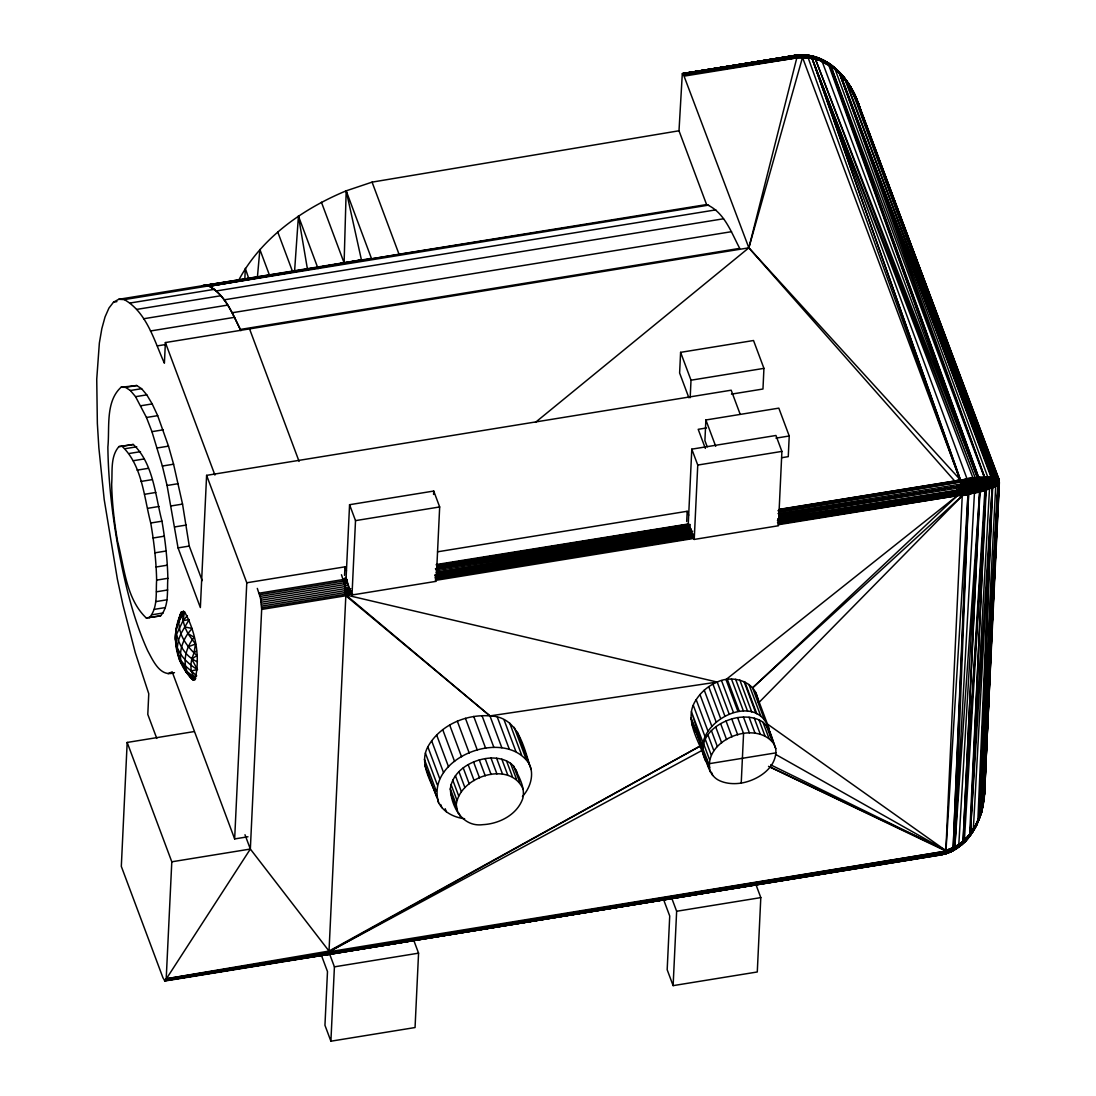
<?xml version="1.0" encoding="UTF-8"?>
<svg xmlns="http://www.w3.org/2000/svg" width="1096" height="1096" viewBox="0 0 1096 1096"><rect width="100%" height="100%" fill="white"/><g stroke="black" fill="none" stroke-linecap="round" stroke-linejoin="round"><path stroke-width="1.5" d="M326.964 953.972L327.882 954.575L945.711 853.62L962.631 487.323L807.19 55.143L794.559 55.499L682.301 73.761L678.999 130.78L706.578 204.555C724.333 212.035 731.306 232.53 739.704 248.367L240.394 329.43C232.393 313.771 225.379 295.235 209.254 286.193L202.596 285.714L708.578 205.13L209.254 286.193L361.42 259.889L346.185 190.827L372.078 182.128L678.999 130.78M194.019 731.594L127.177 742.444L121.314 866.388L162.962 977.783L164.962 980.975L939.793 855.086C952.52 852.976 964.247 844.591 970.344 833.234L989.852 482.637L839.646 73.583C831.289 64.637 820.315 56.608 807.944 55.663M708.413 765.118C679.863 726.689 762.679 682.452 770.132 735.073M149.357 617.678C158.153 607.664 155.701 592.498 156.632 580.127C156.235 560.96 153.988 541.89 150.741 523.011C143.973 497.242 142.302 465.485 122.053 446.291L118.943 446.579C110.148 456.594 112.6 471.746 111.669 484.117C112.066 503.283 114.299 522.367 117.56 541.246C124.328 567.002 125.985 598.772 146.248 617.952L160.578 615.856C169.373 605.841 166.921 590.676 167.852 578.304C167.455 559.138 165.208 540.068 161.961 521.189C155.194 495.419 153.522 463.663 133.274 444.469L118.943 446.579M164.962 980.975L250.34 849.044L261.67 609.417L260.533 598.279L257.3 588.401M984.701 784.215C985.879 811.876 973.632 844.537 945.3 853.907L327.882 954.575L329.019 951.068L345.829 595.758L344.678 584.62L341.459 574.742M777.955 510.695L955.233 481.596L972.878 477.705L996.62 477.171L998.292 478.39L999.1 483.815C986.469 488.885 971.248 491.46 957.356 493.995L957.383 495.639L752.568 687.836L764.46 719.661M949.615 850.948L950.944 851.702L961.411 845.016L973.686 830.384L979.317 818.575L984.14 798.395L999.36 482.624L998.675 478.637L855.373 95.9C846.948 78.104 832.042 60.061 812.122 56.787M335.965 264.657L344.103 262.876L346.185 190.827C302.962 208.815 261.684 237.585 239.051 279.549M522.436 796.545C530.149 787.983 534.464 775.036 529.354 764.09C522.97 743.239 516.353 716.578 489.953 715.907L345.829 595.758L345.24 587.579L343.254 579.537L345.898 577.359M328.581 953.821L940.108 854.551L946.026 852.373L946.026 851.14C966.22 844.208 979.55 824.781 983.194 804.272L999.045 483.158L999.031 480.925L998.251 481.295L999.36 482.624M984.551 794.86L984.893 785.613M823.589 61.212C843.564 69.843 855.798 92.365 861.374 113.107C855.606 88.79 838.961 64.952 813.821 58.513L813.506 56.65L801.656 55.293L682.685 73.555L795.326 55.485C808.053 53.252 821.904 57.855 831.138 66.733L986.496 483.254L969.672 834.714L956.575 847.03L951.438 849.756L946.04 851.784L954.849 846.701L968.549 494.46L968.22 486.405L966.261 480.089L965.836 479.281L960.521 480.048L779.366 509.572M824.589 60.814L834.125 68.322C840.125 71.295 843.057 78.323 848.208 83.406C841.043 72.446 831.042 63.034 818.767 58.143C824.37 60.842 832.193 63.911 835.07 69.103L984.468 476.746L990.757 477.103L992.716 482.103L992.401 487.446L985.688 490.296L979.92 491.912L978.07 490.885L957.383 495.255L967.974 494.57L953.205 847.674L946.026 851.14L328.814 952.972L940.108 854.551C951.725 852.633 965.014 844.975 969.672 834.714M244.792 280.151L245.312 268.342L249.066 279.439M959.849 844.537C970.357 840.563 977.947 823.165 981.4 811.931C978.112 824.288 971.357 835.796 961.507 844.03L958.822 844.345L954.849 846.701L979.673 491.981L963.124 840.879L985.688 490.296L970.344 833.234C977.029 824.877 981.304 814.753 983.194 804.272L981.084 812.451L998.072 484.898M777.42 520.518L963 490.857L986.647 486.103L996.976 482.459L853.483 92.393L996.62 477.171L998.936 479.39L997.675 480.377L998.894 480.117L996.62 477.171L855.044 95.297C850.058 84.995 843.084 75.514 834.125 68.322C842.961 74.829 850.112 84.598 855.044 95.284L998.936 479.39L984.756 789.367L985.715 766.803M985.879 763.843L986.77 742.869M986.921 740.019L987.743 720.647M988.044 714.482L988.784 697.467M989.167 688.959L989.852 672.78M990.209 665.121L990.88 649.805M991.332 639.598L991.88 626.624M992.414 614.664L992.894 603.855M993.497 590.237L993.867 581.729M994.593 565.084L994.908 557.905M995.716 539.438L995.88 535.78M996.785 515.353L996.935 511.955M984.756 789.367L987.852 720.963M988.003 717.538L988.935 697.029M989.167 691.891L990.017 673.081M990.25 667.957L991.031 650.846M991.332 644.01L992.113 626.912M992.414 620.062L993.113 604.677M993.497 596.128L994.195 580.729M994.593 572.181L995.209 558.508M995.743 546.534L996.291 534.56M996.826 522.587L997.292 512.325M997.922 498.653L998.305 490.104M824.398 60.787L829.946 64.13L839.796 73.322L991.51 478.404L961.233 481.788L955.233 481.596L748.856 247.833L683.123 73.692L795.806 55.965L807.944 56.417L813.794 57.937L815.561 59.485L975.084 477.486L812.259 58.883L960.521 480.048L748.856 247.833L165.386 342.555L164.4 363.214C154.248 340.856 147.001 312.607 124.328 299.592L118.683 299.318L113.532 302.154L108.97 308.031L105.052 316.908L101.832 328.636L99.352 343.062L96.736 379.23L97.352 423.426L98.859 447.826L104.202 499.529L117.368 579.113L122.903 604.745L135.26 652.586L148.768 693.741L147.796 714.4L156.769 738.403M244.983 834.727L250.34 849.044L329.019 951.068L328.91 952.383L166.208 978.797L171.798 861.798L127.177 742.444M740.101 414.069L731.183 390.203L206.61 475.363L200.363 607.568L178.045 547.89L167.072 485.487L162.359 466.033L151.947 431.66L146.467 417.48L135.562 396.684L130.369 390.505L125.492 387.34L121.053 387.258C105.216 401.807 109.792 427.536 107.874 447.045C108.271 480.5 112.189 513.832 117.957 546.781C124.697 582.182 132.726 617.76 147.686 650.723C153.029 660.546 160.276 677.766 174.47 672.643M247.97 836.769L234.654 838.933L246.778 582.771L206.61 475.363M344.555 575.373L344.952 566.838L246.778 582.771M346.035 579.359L349.569 504.708L433.728 491.049L439.674 506.955L436.153 581.332L352.008 594.991L346.048 579.072M413.809 940.437L418.562 953.164L415.055 1027.541L330.896 1041.2L334.417 966.836L329.649 954.095M352.008 594.991L355.515 520.627L349.569 504.708M433.564 494.433L433.728 491.049M731.47 394.135L762.967 389.012L763.939 368.366L753.527 340.514L680.602 352.35L679.616 373.01L688.877 397.766M690.179 397.684L691.014 380.202L680.602 352.35M686.699 521.518L687.192 511.27L437.551 551.809M688.274 523.792L691.795 449.155L775.954 435.482L781.9 451.401L778.393 525.765L694.234 539.424L688.288 523.518M755.445 883.28L760.802 897.61L757.281 971.974L673.122 985.633L676.643 911.269L671.889 898.542M694.234 539.424L697.755 465.06L691.795 449.155M781.626 457.731L788.257 456.648L789.23 435.989L778.818 408.137L705.879 419.987L704.906 440.647L707.221 446.825M741.225 783.092L743.568 733.512L737.608 717.606C721.058 720.346 701.125 733.128 703.084 752.075C707.304 762.213 708.495 775.9 719.853 780.804C726.538 783.777 734.06 784.161 741.225 783.092C757.774 780.338 777.708 767.556 775.749 748.609C771.529 738.471 770.337 724.785 758.98 719.88C752.294 716.907 744.773 716.537 737.608 717.606M983.002 805.313L984.674 791.339L983.002 805.313L999.278 482.98M778.009 513.586L967.426 482.994L992.127 479.815L998.84 480.336L997.853 485.131L995.675 486.501L978.933 818.068L992.401 487.446L968.22 486.405L778.763 517.189M777.886 518.696L962.932 489.707L996.976 482.459L998.278 482.966L980.756 813.328L981.331 811.889M981.084 812.451L998.223 483.966L999.045 483.158L996.73 480.665L998.936 479.39M835.07 69.103L819.383 60.143L818.972 58.17L812.931 56.239L824.74 60.91L824.672 63.02L830.056 65.472C822.219 56.759 806.601 53.594 794.559 55.499L682.301 73.761M954.849 846.701L974.426 493.227L973.371 491.94L973.44 485.528L971.823 480.281L970.892 478.623L969.028 478.185L960.877 480.87L779.489 509.955M997.853 485.131L981.769 491.405L982.619 483.939L995.195 483.72L997.853 485.131L978.933 818.068L992.729 485.994L996.785 485.418L982.619 483.939L968.22 486.405L981.838 480.98L980.043 477.664M979.673 491.981L958.822 844.345L956.671 847.496L945.862 853.305M983.578 801.669L984.235 788.942M965.631 839.235L966.028 840.618L961.219 845.085L970.111 835.659C962.631 845.194 951.999 852.072 940.108 854.551L939.793 855.086C949.3 853.072 959.164 848.359 964.412 839.851L985.688 490.296M769.995 766.953L945.971 850.482L967.974 494.57M294.591 271.055L298.427 216.063L318.073 268.589M999.319 481.802L996.839 481.267L995.182 483.035L994.853 486.419L992.154 488.076L970.344 833.234C987.277 807.862 969.316 840.235 962.918 842.824M983.687 798.422L983.838 789.449L983.564 794.353M998.744 479.938L992.373 480.569L986.496 483.254L996.428 479.5L996.62 477.171L994.606 476.829L844.263 77.665L851.852 89.064L859.963 108.545L854.592 95.311L851.03 89.132L857.25 101.832L847.838 83.132L839.591 72.555L829.782 64.116L829.001 64.459L831.234 66.596M257.313 278.206L259.889 249.518L269.89 276.274M984.729 791.353L981.386 812.081L979.454 816.013M179.963 618.651L181.237 612.828L183.416 611.28L184.484 611.774C195.663 631.406 200.554 657.696 194.965 679.63L193.595 680.068C175.031 663.929 170.51 634.735 181.237 612.828M996.62 477.171L996.223 478.938L992.716 482.103L995.182 483.035L989.852 482.637L996.839 481.267L994.743 480.281L994.606 476.829L991.442 476.623L985.756 480.5L973.44 485.528L992.729 485.994M195.759 678.52L187.211 671.862L194.965 679.63L191.197 670.93L190.827 665.094L191.759 659.052L196.965 655.504C187.06 646.955 178.484 634.858 178.881 621.254L183.416 611.28L183.059 620.651L184.827 626.953L187.882 633.557L194.225 637.31C184.32 648.969 180.333 669.341 193.595 680.068C179.593 666.313 174.196 646.846 176.483 627.803C189.238 586.401 171.305 639.105 175.881 640.544M464.622 818.753C454.21 817.479 443.565 812.314 438.592 802.669C434.304 784.777 417.713 765.693 427.837 746.814C439.811 725.264 465.896 713.948 489.953 715.907L717.209 682.068C733.046 674.259 757.35 681.781 758.035 701.783M438.592 802.669C425.001 757.884 505.242 726.525 529.354 764.09M450.319 788.846C452.799 769.83 473.349 758.884 490.981 758.021C499.187 757.829 508.065 759.898 513.709 766.255C518.394 775.941 525.395 786.997 522.874 798.217C517.326 814.643 499.42 823.795 482.925 824.658C462.293 827.37 451.388 806.588 450.319 788.846L456.265 804.752L457.895 812.903M456.265 804.752C459.621 776.009 510.928 759.939 523.285 789.6M774.42 744.691C756.72 718.154 701.454 740.088 710.359 771.913M197.431 669.546L191.759 659.052L194.006 652.942L195.485 644.023L187.882 633.557L192.101 628.46L184.827 626.953L180.881 633.735L178.347 640.639L177.278 647.489C181.073 657.025 188.731 664.382 197.431 669.546L191.197 670.93L185.402 665.998L180.867 660.34C179.306 650.86 182.607 641.352 187.882 633.557M981.605 810.423L983.222 801.203L982.509 803.985M283.59 961.329L328.074 954.52L328.91 952.383M981.413 809.423L981.948 806.725M981.605 810.574L984.016 798.395L984.455 788.928L982.537 805.368M778.311 523.97L957.383 495.639L962.37 495.625L968.549 494.46L973.166 492.816L973.371 491.94L957.233 492.186L778.174 521.258M981.55 809.423L982.208 806.725M981.386 812.081L983.03 805.272C979.975 818.15 974.947 830.96 965.74 840.783M535.451 422.357L748.856 247.833L796.819 57.855L796.313 56.759L683.603 74.158L795.806 55.965C807.779 54.06 820.055 57.992 830.165 64.349M973.166 492.816L974.426 493.227L978.07 490.885L963 490.857L957.233 492.186L968.316 492.967L968.549 494.46L977.824 491.762L978.468 486.871L977.44 481.555L975.646 478.089L972.878 477.705L961.233 481.788L779.242 511.859M981.386 808.314L982.208 805.382M748.856 247.833L802.505 57.403L802.108 56.17L801.162 54.841L795.299 55.458L683.123 73.692M979.317 818.575C988.825 794.312 968.385 843.605 974.221 827.617M729.1 713.893L717.209 682.068C708.591 685.603 701.207 691.85 696.193 699.686C682.548 719.62 700.084 741.732 705.646 761.062M979.276 817L980.893 812.122M979.235 817.328L981.194 812.122L976.084 824.795L978.742 818.63L976.769 824.658M945.533 853.825L951.164 851.619L951.205 848.496L945.971 850.482L946.958 850.236M976.317 824.808L978.742 818.63L976.084 824.795M997.99 479.815C998.538 480.445 998.744 476.774 996.593 480.075M973.303 829.672L992.154 488.076L977.851 820.89C973.358 833.344 964.083 844.728 951.164 851.619M975.81 824.754L977.838 820.137M973.604 830.083L976.481 824.165M974.371 827.644L972.933 830.549L975.303 826.233M975.372 826.233L969.809 835.919L968.563 835.618M180.045 615.61L182.046 611.719L178.881 621.254L184.484 611.774L183.059 620.651L176.661 634.173C179.059 645.64 186.347 657.148 197.403 661.82M976.646 824.781L973.399 830.576L975.591 826.261C970.59 834.371 964.165 845.194 955.315 848.386M184.827 626.953L189.17 619.569L183.059 620.651L187.389 615.651M971.796 831.823L960.959 845.057L950.944 851.702L956.479 848.674L966.069 840.44M778.955 514.764L956.466 486.597C966.165 485.583 976.221 481.719 984.468 476.746L839.646 73.583L992.949 476.719L845.989 80.542L855.044 95.297L849.989 87.214M972.029 831.878L967.069 838.207M800.19 55.43L800.916 54.8L682.685 73.555M984.057 477.363L978.495 477.144L976.618 479.692L956.466 486.597L779.174 515.887M779.283 509.352L955.054 481.062L960.192 479.39L812.259 58.883L972.878 477.705L971.371 479.418L961.576 482.774L981.454 480.075L987.633 477.171M963 490.857L957.027 490.172L978.262 489.953L979.92 491.912L963.124 840.879L984.879 490.556L986.003 489.597L982.578 488.926L979.92 491.912L974.426 493.227M759.418 702.029L962.37 495.625L957.383 495.255M994.99 485.761L992.771 487.843L992.592 486.734L989.825 486.925M752.568 687.836L962.37 495.625M194.006 652.942L196.472 650.846M960.274 844.783L950.67 851.674L938.971 855.168L165.729 980.55M956 848.715L960.644 844.961C955.931 847.509 949.369 854.633 944.067 853.072M981.838 480.98L982.619 483.939L991.839 479.089L996.223 478.938L994.606 476.829M831.138 66.733L978.495 477.144L956.466 486.597L779.078 515.312M961.206 843.18L961.507 844.03L956.671 847.496L945.971 852.88M950.67 851.674L956.616 848.51L956.424 846.496L946.026 852.373L328.814 952.972M956.575 847.03L946.026 852.373M999.018 481.336L998.251 481.295M950.369 851.524L952.835 849.948M992.866 484.459L986.578 487.021L963.042 491.967M951.205 848.496L946.026 851.14L328.978 951.808L700.262 746.006L329.019 951.068L166.208 978.797M328.978 951.808L702.522 750.157M951.355 849.153L956.424 846.496M973.371 491.94L968.549 494.46L953.205 847.674L945.971 850.482M996.785 485.418L994.853 486.419L995.675 486.501M938.491 854.688L944.738 853.716L948.684 851.893M168.058 673.684L172.182 671.848L234.654 838.933M992.565 481.322L982.413 482.939L978.262 484.706L990.017 485.254M996.428 479.5L997.648 479.007L997.278 478.075M962.425 486.145L968.001 485.24L981.454 480.075L985.756 480.5M992.127 479.815L994.291 478.966L993.373 477.157M996.976 482.459L998.251 481.966M944.738 853.716L948.958 852.072M945.711 853.62L951.328 851.441M838.659 72.911L843.619 77.679L849.359 86.159M188.402 646.709L195.485 644.023M956.479 848.674L961.507 844.03M975.646 478.089L978.495 477.144L981.03 479.212M944.41 853.442L938.971 855.168L945.026 853.866M992.812 482.884L957.027 490.172L962.631 487.323L956.466 486.597M986.003 489.597L979.92 491.912L977.824 491.762M995.195 483.72L998.278 482.966L999.1 483.815L998.84 480.336M962.877 494.844L968.165 493.858L957.356 493.995L778.283 523.066M217.638 283.686L202.596 285.714L361.42 259.889M706.578 204.555L399.04 254.245L209.254 286.193L371.407 258.327L346.185 190.827M690.384 72.911L693.741 72.35M697.111 71.788L700.467 71.226M703.824 70.665L707.18 70.103M710.551 69.541L713.907 68.98M717.264 68.418L794.559 55.499L804.943 55.321M344.473 583.702L347.857 583.168M435.468 568.673L689.932 526.614M345.24 587.579L348.61 587.045M436.414 572.509L691.37 530.395M436.879 566.687L690.151 525.107M819.383 60.143L808.177 57.595L796.819 57.855L684.096 74.953L796.313 56.759C817.15 53.266 837.399 66.24 848.208 83.406M684.616 76.049L796.819 57.855M118.683 299.318L202.829 285.659L208.487 285.933C225.653 294.66 232.749 314.484 240.901 330.704M124.328 299.592L208.487 285.933M113.532 302.154L116.902 301.606M130.424 302.962L214.583 289.303M216.515 290.933L715.825 209.87M136.877 309.373L221.022 295.714M224.214 299.838L723.538 218.775M143.59 318.758L227.735 305.099M232.215 312.744L731.539 231.681M150.481 330.978L234.626 317.306M157.44 345.857L165.866 344.5M121.053 387.258L136.712 385.518L141.59 388.683L146.782 394.861L152.193 403.917L157.687 415.658L168.496 446.141L173.579 464.211L182.539 504.091L189.266 546.068L202.185 580.62M125.492 387.34L136.712 385.518M130.369 390.505L141.59 388.683M135.562 396.684L146.782 394.861M140.973 405.739L152.193 403.917M146.467 417.48L157.687 415.658M151.947 431.66L163.167 429.838M122.053 446.291L133.274 444.469M125.533 448.62L136.753 446.798M157.276 447.963L168.496 446.141M129.273 453.484L140.494 451.662M133.164 460.731L144.384 458.909M137.082 470.157L148.303 468.335M162.359 466.033L173.579 464.211M691.014 380.202L763.939 368.366M140.905 481.459L152.125 479.637M167.072 485.487L178.292 483.665M144.535 494.296L155.755 492.474M147.837 508.297L159.057 506.475M171.319 505.914L182.539 504.091M706.509 427.961L698.193 429.317L705.345 448.401M150.741 523.011L161.961 521.189M175.004 526.875L186.224 525.053M153.125 537.999L164.345 536.177M775.968 438.14L789.23 435.989M178.045 547.89L189.266 546.068M154.933 552.822L166.154 551M355.515 520.627L439.674 506.955M697.755 465.06L781.9 451.401M156.112 567.002L167.332 565.18M156.632 580.127L167.852 578.304M156.454 591.799L167.674 589.977M155.618 601.649L166.839 599.827M154.111 609.39L165.332 607.581M259.094 593.196L346.624 578.989M436.208 564.577L688.028 524.039M688.137 524.381L436.441 565.235L689.932 524.409M259.601 594.703L343.76 581.044M436.77 566.879L689.726 525.833M779.105 511.325L961.233 481.788L961.877 483.843M260.081 596.416L344.24 582.757M152.002 614.788L163.222 612.965M435.564 568.975L690.288 527.779M260.533 598.279L344.678 584.62M146.248 617.952L160.578 615.856M344.884 585.606L348.268 585.059M436.112 570.838L691.22 529.532M260.916 600.238L345.062 586.579M436.331 572.783L692.727 531.149M261.232 602.238L345.391 588.579M435.044 575.016L691.823 533.327M777.982 519.34L957.041 490.268M261.478 604.211L345.624 590.552M435.249 576.934L693.713 534.971M261.629 606.115L345.788 592.443M435.359 578.757L693.823 536.793M261.697 607.855L345.857 594.196M501.845 747.732L489.953 715.907L345.857 594.936L352.611 593.84M435.386 580.4L693.85 538.437M778.311 524.724L957.383 495.639L726.004 679.575L737.909 711.4M261.67 609.417L345.829 595.758M776.05 752.842L708.728 763.761L690.864 717.88L702.755 749.705M171.798 861.798L250.34 849.044M740.677 886.527L744.061 885.979M747.445 885.431L750.828 884.897M781.256 879.992L784.64 879.458M788.024 878.91L791.394 878.362M794.778 877.814L798.162 877.28M821.836 873.471L825.22 872.923M828.59 872.375L831.974 871.841M835.358 871.293L838.741 870.745L835.44 871.43M842.125 870.197L845.495 869.662M862.415 866.936L865.785 866.388M869.169 865.854L872.553 865.306M882.691 863.675L886.075 863.127M902.981 860.401L906.365 859.867L903.022 860.456M909.749 859.319L913.132 858.771L909.776 859.36M919.887 857.688L916.516 858.237L919.914 857.716M166.017 979.824L328.718 953.41M330.348 953.424L333.718 952.876M337.102 952.328L340.472 951.78M343.856 951.232L347.24 950.684M350.61 950.136L353.994 949.588M357.365 949.04L360.748 948.492M364.132 947.944L367.503 947.396M370.886 946.848L374.257 946.3M377.64 945.752L381.024 945.204M384.395 944.656L387.779 944.108M391.162 943.56L394.533 942.998M397.917 942.45L401.287 941.902M404.671 941.354L408.055 940.806M411.425 940.258L414.809 939.71M418.179 939.162L421.563 938.614M424.947 938.066L428.317 937.518M431.701 936.97L435.085 936.422M438.455 935.874L441.839 935.326M445.209 934.778L448.593 934.23M451.977 933.682L455.347 933.134M458.731 932.586L462.101 932.038M465.485 931.49L468.869 930.942M472.239 930.394L475.623 929.846M478.993 929.298L482.377 928.75M485.761 928.189L489.131 927.641M492.515 927.093L495.899 926.545M499.269 925.997L502.653 925.449M506.023 924.901L509.407 924.353M512.791 923.805L516.161 923.257M519.545 922.709L522.915 922.161M526.299 921.613L529.683 921.065M533.053 920.517L536.437 919.969M539.821 919.421L543.191 918.873M546.575 918.325L549.945 917.777M553.329 917.229L556.713 916.681M560.083 916.133L563.467 915.585M566.838 915.037L576.976 913.379M580.359 912.831L583.743 912.283M587.114 911.735L590.497 911.187M593.868 910.639L597.252 910.091M600.635 909.543L604.006 908.995M607.39 908.447L617.528 906.803M652.997 901.049L656.381 900.501M659.751 899.953L663.135 899.405M693.535 894.459L696.919 893.911M700.303 893.363L703.673 892.815M707.057 892.267L710.441 891.719M734.087 887.883L737.457 887.335M740.841 886.787L744.225 886.239M747.595 885.691L750.979 885.143M774.625 881.294L778.009 880.746M781.38 880.198L784.763 879.65M788.147 879.102L791.518 878.554M794.901 878.006L798.272 877.458M815.177 874.718L818.548 874.17M821.932 873.622L825.302 873.074M828.686 872.526L832.07 871.978M842.194 870.334L845.578 869.772M855.716 868.128L859.1 867.58M862.47 867.032L865.854 866.484M869.224 865.936L872.608 865.388M882.746 863.744L886.116 863.196M896.254 861.552L899.638 861.004M164.496 980.66L186.306 977.125M189.663 976.577L193.019 976.029M196.362 975.481L233.27 969.494M236.626 968.946L239.983 968.412M243.339 967.864L246.682 967.316M250.039 966.768L253.395 966.22M256.752 965.686L273.521 962.959M276.877 962.411L280.234 961.863M334.417 966.836L418.562 953.164M676.643 911.269L760.802 897.61M697.179 71.884L700.563 71.35M703.933 70.802L707.317 70.267M710.688 69.719L714.071 69.185M719.14 68.377L722.511 67.842M752.911 62.979L756.295 62.445M759.665 61.897L763.049 61.362M786.681 57.581L790.065 57.047M793.436 56.513L796.819 55.965M982.413 482.939L968.001 485.24M436.496 573.044L691.699 532.478M434.934 575.263L693.617 534.149M435.112 577.222L693.768 536.013M777.489 522.6L963.028 492.995M435.372 578.935L693.837 537.725M435.77 569.221L691.042 528.71M719.072 68.514L722.442 67.979M962.165 484.966L982.153 481.939L986.304 482.322M684.096 74.953L796.696 57.54C805.176 56.17 815.15 56.458 822.247 61.773L977.29 477.267L829.905 65.883L978.495 477.144M683.603 74.158L802.108 56.17L808.177 57.595L796.313 56.759M202.596 285.714L231.051 281.494M234.393 281.001L237.736 280.508M241.093 280.014L244.435 279.507M247.778 279.014L251.135 278.521M960.877 480.87L976.152 478.856L972.878 477.705M192.896 676.396L196.677 675.848L191.197 670.93M220.967 283.22L224.31 282.768M227.653 282.316L230.996 281.864M970.892 478.623L965.836 479.281L966.891 478.445L812.259 58.883M801.656 55.293L795.299 55.458L807.41 55.307M795.299 55.458L807.615 55.567L822.178 60.568M796.696 57.54L813.794 57.937M854.702 95.297L859.894 108.545L854.702 95.297L847.838 83.132L844.057 78.912M824.918 61.664L822.247 61.773L819.411 59.184M982.578 488.926L962.809 488.528M795.806 55.965L802.108 56.17M848.181 83.132L851.852 89.064M968.385 487.583L989.441 488.515M801.888 55.677L807.793 55.951L819.411 59.636L815.561 59.485L977.29 477.267L828.754 65.089L830.056 65.472M177.812 621.72L179.58 621.802M964.412 839.851L965.973 839.933M808.862 58.252L813.821 58.513M800.669 54.882L813.506 56.65M800.423 55.101L803.3 55.403M989.195 480.117L992.373 480.569M988.496 478.568L991.839 479.089L991.442 476.623L839.646 73.583M807.67 55.978L810.643 56.513L807.875 55.745M813.355 56.403L806.711 55.184L819.274 58.513L824.836 61.088M813.163 56.266L806.957 55.101C821.575 57.335 834.768 65.966 843.619 77.679L834.125 68.322M345.857 594.936L717.209 682.068M812.931 56.239L818.972 58.17M812.684 56.307L818.246 58.376M812.41 56.499L817.945 58.636M839.728 72.555L847.975 83.118L839.591 72.555M829.562 64.171L819.671 59.033L822.26 60.499M768.515 766.351L946.026 851.14M770.68 764.844L945.752 850.537L766.844 723.634M818.767 58.143L824.165 60.855M818.534 58.211L823.904 60.992M776.105 754.665L945.752 850.537M829.001 64.459L831.563 66.39M991.442 476.623L994.291 478.966M994.757 476.856L851.017 87.803L844.276 77.843L835.207 68.582M835.193 68.226L844.249 77.967M834.645 68.089L839.193 72.651M189.622 675.698L188.375 673.067L186.06 671.971L192.526 679.575L186.06 671.971L182.977 665.889L184.923 668.245M838.933 72.761L843.153 77.857M182.977 665.889L184.786 668.286M695.59 731.936L691.645 723.744M704.413 756.007L706.701 759.514M451.949 796.984L454.237 800.505M426.7 770.831L429.139 774.571M182.142 664.491L179.634 660.285L178.264 654.901M855.414 98.626L857.045 101.832L854.592 95.311M859.648 108.559L857.538 103.188L859.798 108.559M839.92 72.939L992.949 476.719M851.195 89.105L854.058 95.379M858.771 104.257L854.935 95.284L977.851 425.358M802.505 57.403L959.973 479.432M705.879 419.987L715.715 446.291M755.336 691.891L769.337 729.21M687.192 511.27L688.672 515.257M768.474 728.772L775.749 748.609M766.186 725.264L772.132 741.17M748.965 684.479L760.871 716.305M762.98 722.264L768.926 738.183M744.869 681.959L756.774 713.784M758.98 719.88L764.926 735.8M744.061 681.575L755.952 713.4M754.295 718.195L760.24 734.101M739.841 680.095L751.733 711.921M735.649 679.315L747.554 711.14M749.061 717.222L755.007 733.142M731.498 679.095L743.403 710.92M743.444 717.031L749.39 732.936M727.36 679.383L739.266 711.208M721.51 680.575L733.416 712.4M731.744 718.921L737.704 734.841M712.921 684.068L724.826 715.894M726.032 720.963L731.977 736.882M708.701 686.644L720.606 718.469M720.62 723.648L726.58 739.567M704.235 690.151L716.14 721.976M715.702 726.908L721.648 742.828M699.96 694.522L711.866 726.347M711.414 730.635L717.359 746.554M696.193 699.686L708.098 731.512M707.879 734.731L713.825 750.637M693.33 705.372L705.235 737.197M705.208 739.047L711.167 754.966M703.495 743.472L709.441 759.377M703.317 743.499L691.425 711.674L702.783 747.856M707.893 762.693L709.674 767.474M711.468 772.242L712.647 775.434M703.084 752.075L709.043 767.995M663.176 898.515L669.725 916.009L667.176 969.727L673.122 985.633M372.078 182.128L399.04 254.245M321.429 202.239L344.103 262.876M531.231 769.652L517.463 732.265M514.202 727.292L526.107 759.117M509.681 723.045L521.573 754.87M503.996 719.675L515.901 751.5M497.365 717.264L509.256 749.089M513.709 766.255L519.668 782.16M510.517 763.254L516.463 779.174M506.516 760.871L512.462 776.79M501.817 759.172L507.777 775.091M481.993 715.62L493.899 747.445M496.598 758.213L502.543 774.132M490.981 758.021L496.926 773.927M473.732 716.428L485.638 748.253M485.144 758.583L491.104 774.502M465.43 718.305L477.335 750.13M479.281 759.912L485.24 775.831M277.74 231.955L292.468 271.329M473.568 761.953L479.514 777.859M457.333 721.195L469.225 753.021M468.156 764.638L474.116 780.558M449.675 725.004L461.567 756.829M463.238 767.899L469.184 783.818M458.936 771.625L464.896 787.545M442.702 729.621L454.593 761.446M455.415 775.721L461.361 791.627M436.619 734.909L448.511 766.734M452.744 780.037L458.69 795.943M451.031 784.448L456.977 800.368M458.991 813.232L460.183 816.424M431.605 740.691L443.51 772.516M450.62 793.066L456.566 808.971M427.837 746.814L439.729 778.64M425.399 753.075L437.304 784.9M445.182 808.697L446.373 811.876M424.385 759.295L436.29 791.12M440.661 804.464L441.852 807.642M424.823 765.268L436.729 797.093M344.952 566.838L346.446 570.811M249.546 328.896L299.085 461.402M165.386 342.555L214.926 475.061M321.539 955.657L327.485 971.577L324.95 1025.281L330.896 1041.2M858.51 103.613L994.154 468.348M995.935 473.143L998.319 479.541M890.021 189.964L861.963 114.696L864.456 122.848M891.802 194.759L896.583 207.569M899.569 215.583L903.145 225.187M906.132 233.188L909.707 242.805M913.297 252.409L917.462 263.615M919.859 270.027L924.038 281.234M926.421 287.632L930.6 298.838M932.984 305.25L937.162 316.456M939.546 322.868L943.725 334.075M946.108 340.472L950.287 351.679M952.684 358.091L958.055 372.503M960.438 378.901L964.617 390.108M967.001 396.519L971.179 407.726M975.947 420.535L977.742 425.344M978.988 428.426L984.345 442.88M985.564 446.168L987.345 450.977M516.01 769.762L517.326 773.694M857.743 101.777L859.963 108.545M298.427 216.063L307.551 269.78M769.803 732.703L769.995 735.512M177.84 650.695L177.936 653.545L175.976 644.681M984.331 788.942L983.961 798.395L984.386 788.928M687.028 73.473L683.657 74.035L687.041 73.514M347.391 581.373L344.021 581.921L347.391 581.373M346.911 579.77L343.528 580.318L346.911 579.77M350.583 588.73L345.514 589.552L350.583 588.744M350.789 590.648L345.72 591.47L350.789 590.676M350.898 592.47L345.829 593.292L350.898 592.484M879.321 864.223L875.937 864.758L879.362 864.292M926.654 856.593L923.27 857.141L926.668 856.62M933.422 855.51L930.038 856.058L933.422 855.524M693.809 72.418L690.425 72.966L693.782 72.459M865.717 125.999L861.908 114.71L865.635 125.972"/></g></svg>
